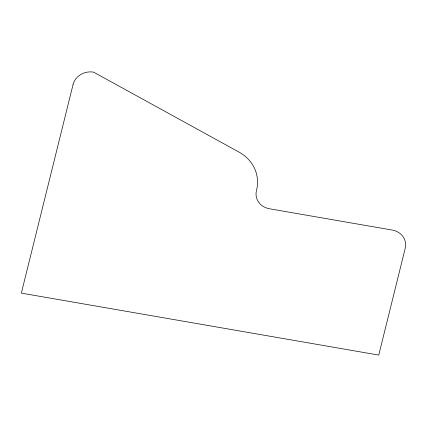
<?xml version="1.0" encoding="UTF-8"?>
<svg xmlns="http://www.w3.org/2000/svg" width="427" height="427" viewBox="0 0 427 427"><rect width="100%" height="100%" fill="white"/><g stroke="black" fill="none" stroke-linecap="round" stroke-linejoin="round"><path stroke-width="0.64" d="M73.07 84.509L21.35 293.125L378.749 355.083L405.239 248.231A17.219 15.489 -9.4 0 0 392.274 230.062L269.416 208.766A17.219 15.489 -9.4 0 1 256.451 190.597L256.568 190.1A40.175 36.14 -9.4 0 0 239.136 152.167L93.609 72.152A17.219 15.489 -9.4 0 0 73.07 84.509"/></g></svg>
